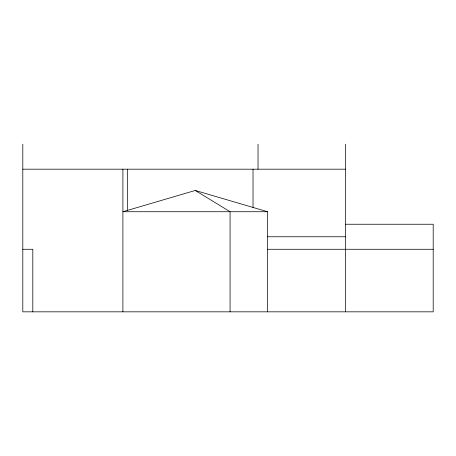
<?xml version="1.0" encoding="UTF-8"?>
<svg xmlns="http://www.w3.org/2000/svg" width="456" height="456" viewBox="0 0 456 456"><rect width="100%" height="100%" fill="white"/><g stroke="black" fill="none" stroke-linecap="round" stroke-linejoin="round"><path stroke-width="0.68" d="M267.609 211.732L195.254 190.465L122.898 211.732L267.609 211.732L267.609 311.83M22.8 169.193L345.614 169.193M345.614 224.244L433.2 224.244L433.2 311.83L22.8 311.83L22.8 144.17M267.609 236.761L345.614 236.761M22.8 249.272L32.809 249.272L32.809 311.83M267.609 249.272L433.2 249.272M195.254 190.465L230.075 211.732L230.075 311.83M345.614 144.17L345.614 311.83M258.028 144.17L258.028 169.193M253.023 169.193L253.023 207.48M127.543 169.193L127.543 210.336M122.898 169.193L122.898 311.83"/></g></svg>
